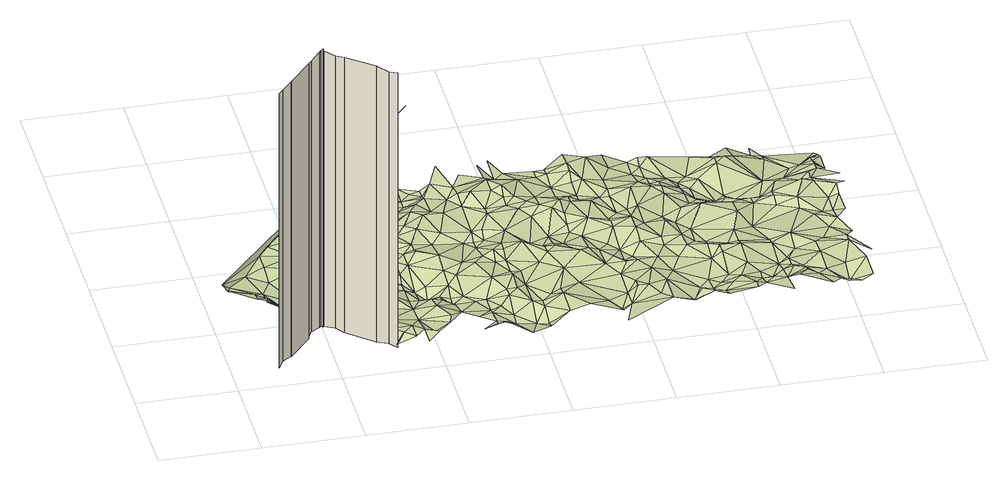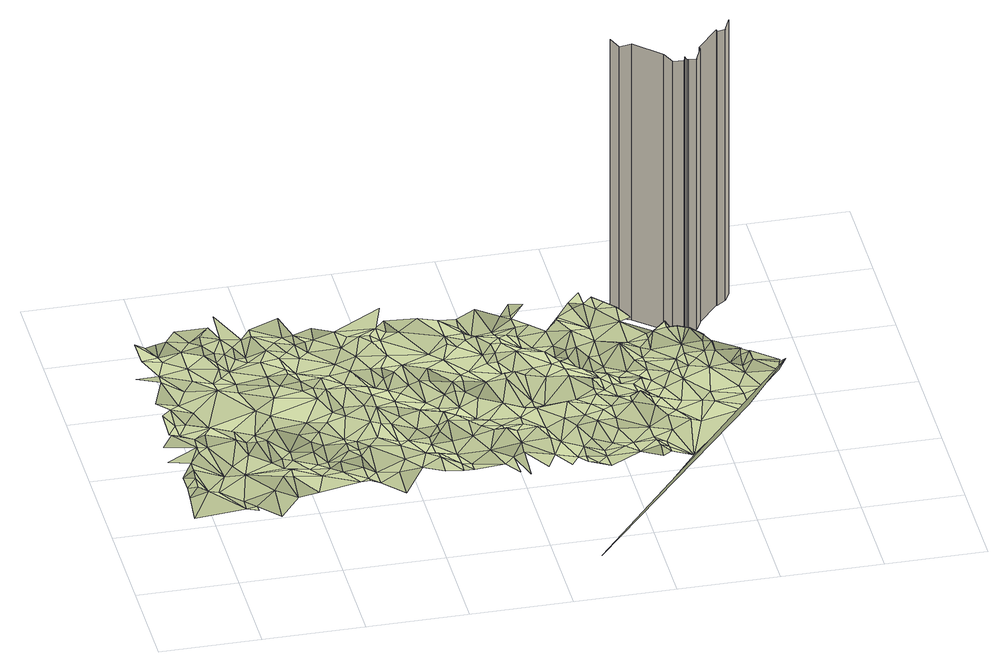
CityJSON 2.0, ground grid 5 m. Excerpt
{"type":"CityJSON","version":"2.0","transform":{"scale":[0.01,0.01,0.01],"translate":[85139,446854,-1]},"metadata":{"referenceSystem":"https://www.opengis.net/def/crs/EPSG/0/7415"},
"CityObjects":{
"building1":{"type":"Building","attributes":{"b3_dak_type":"slanted","b3_h_dak_50p":20.15,"b3_h_dak_70p":21.5,"b3_h_dak_max":52.27,"b3_h_dak_min":1.05,"b3_h_maaiveld":0.002,"b3_kas_warenhuis":false,"b3_mutatie_ahn3_ahn4":false,"b3_reconstructie_onvolledig":false,"b3_rmse_lod12":3.56,"b3_rmse_lod13":2.85,"b3_rmse_lod22":0.467,"b3_val3dity_lod12":"[]","b3_val3dity_lod13":"[]","b3_val3dity_lod22":"[303]","b3_volume_lod12":169744.66,"b3_volume_lod13":169475.98,"b3_volume_lod22":160186.91,"geconstateerd":false,"oorspronkelijkbouwjaar":1945,"status":"Pand in gebruik"},"children":["building1-1"]},
"building1-1":{"type":"BuildingPart","parents":["building1"],"geometry":[{"type":"MultiSurface","lod":"2.2","boundaries":[[[0,1,2,3]],[[4,5,1,0]],[[6,7,5,4]],[[8,9,7,6]],[[10,11,9,8]],[[12,13,11,10]],[[14,15,13,12]],[[16,17,15,14]],[[18,19,20,17,16]],[[21,22,20,19]],[[23,24,22,21]],[[25,26,24,23]],[[27,28,26,25]],[[29,30,28,27]],[[31,32,30,29]]],"semantics":{"surfaces":[{"type":"WallSurface","on_footprint_edge":true}],"values":[0,0,0,0,0,0,0,0,0,0,0,0,0,0,0]}}]},
"landuse1":{"type":"LandUse","attributes":{"3df_class":"Terrain","bgt_fysiekvoorkomen":"open verharding","bgt_status":"bestaand","identificatienamespace":"NL.IMGeo","onbegroeidterreindeeloptalud":"false","relatievehoogteligging":0,"aantal_punten":0},"geometry":[{"type":"MultiSurface","lod":"1.2","boundaries":[[[33,34,35]],[[36,37,35]],[[37,33,35]],[[38,34,33]],[[36,39,37]],[[39,40,37]],[[37,41,33]],[[40,42,37]],[[43,44,40]],[[41,38,33]],[[44,42,40]],[[37,42,41]],[[45,46,43]],[[43,47,44]],[[48,34,38]],[[47,42,44]],[[47,41,42]],[[46,47,43]],[[45,49,46]],[[50,38,41]],[[49,51,46]],[[52,41,47]],[[51,53,46]],[[51,54,55]],[[46,52,47]],[[50,56,38]],[[52,50,41]],[[53,51,55]],[[57,58,54]],[[38,56,48]],[[55,54,58]],[[46,53,52]],[[57,59,58]],[[60,61,62]],[[62,61,59]],[[53,55,63]],[[58,63,55]],[[52,53,64]],[[59,61,65]],[[58,59,63]],[[65,61,66]],[[56,50,67]],[[64,53,68]],[[59,65,63]],[[50,52,67]],[[53,63,68]],[[65,66,69]],[[64,70,52]],[[71,72,66]],[[63,65,69]],[[56,73,48]],[[69,66,72]],[[68,70,64]],[[74,48,73]],[[63,75,68]],[[71,76,72]],[[56,67,73]],[[63,69,76]],[[77,52,70]],[[72,76,69]],[[77,67,52]],[[75,70,68]],[[75,78,70]],[[79,75,63]],[[63,76,79]],[[77,70,78]],[[73,67,80]],[[77,80,67]],[[81,78,75]],[[82,76,83]],[[84,74,73]],[[82,79,76]],[[81,77,78]],[[85,86,87]],[[83,76,88]],[[89,48,74]],[[79,90,75]],[[85,87,88]],[[86,91,87]],[[92,81,75]],[[73,80,84]],[[82,93,79]],[[94,82,83]],[[80,77,95]],[[96,91,97]],[[87,91,96]],[[81,98,77]],[[92,75,90]],[[94,83,88]],[[93,90,79]],[[94,93,82]],[[97,99,96]],[[98,95,77]],[[100,87,96]],[[87,100,88]],[[101,81,92]],[[98,81,102]],[[102,81,101]],[[100,96,99]],[[103,80,95]],[[80,103,84]],[[89,74,84]],[[104,90,93]],[[92,90,105]],[[94,104,93]],[[101,92,105]],[[106,100,99]],[[90,104,105]],[[88,100,107]],[[95,98,108]],[[109,94,88]],[[102,101,110]],[[111,84,103]],[[112,34,48]],[[101,105,113]],[[98,102,114]],[[103,95,115]],[[95,108,115]],[[107,100,106]],[[101,113,110]],[[104,94,109]],[[109,88,107]],[[116,102,110]],[[117,106,118]],[[108,98,114]],[[105,104,113]],[[114,102,116]],[[89,84,111]],[[119,107,106]],[[103,120,111]],[[106,117,119]],[[108,121,115]],[[110,122,116]],[[121,108,114]],[[110,113,122]],[[103,115,123]],[[114,116,124]],[[109,125,104]],[[104,126,113]],[[111,120,127]],[[128,115,121]],[[103,123,120]],[[125,126,104]],[[115,128,123]],[[119,129,107]],[[124,116,130]],[[111,127,89]],[[121,114,131]],[[129,119,117]],[[116,122,130]],[[114,124,131]],[[107,132,109]],[[128,121,131]],[[89,133,48]],[[122,113,134]],[[113,126,134]],[[125,109,135]],[[128,136,123]],[[131,136,128]],[[107,129,137]],[[132,107,137]],[[125,135,126]],[[127,120,138]],[[123,138,120]],[[130,122,139]],[[131,124,140]],[[140,124,130]],[[141,135,109]],[[141,109,132]],[[122,134,139]],[[89,127,142]],[[136,131,143]],[[136,144,123]],[[126,145,134]],[[135,145,126]],[[130,139,140]],[[134,145,139]],[[144,138,123]],[[136,143,144]],[[146,143,131]],[[127,147,142]],[[131,140,146]],[[142,148,89]],[[127,138,147]],[[149,145,135]],[[149,135,141]],[[89,148,150]],[[139,145,151]],[[139,151,140]],[[152,141,132]],[[137,129,153]],[[132,137,153]],[[143,154,144]],[[155,145,149]],[[142,156,148]],[[145,155,151]],[[146,154,143]],[[157,149,141]],[[156,142,147]],[[152,132,158]],[[140,159,146]],[[140,151,159]],[[141,152,157]],[[158,132,153]],[[160,150,148]],[[156,160,148]],[[138,144,161]],[[154,162,144]],[[147,138,163]],[[149,164,155]],[[159,151,165]],[[166,157,152]],[[160,167,150]],[[146,168,154]],[[157,164,149]],[[156,147,163]],[[166,152,158]],[[159,168,146]],[[151,155,169]],[[144,162,161]],[[166,170,157]],[[165,171,159]],[[154,168,162]],[[172,163,138]],[[170,164,157]],[[172,138,161]],[[156,173,160]],[[171,168,159]],[[174,165,151]],[[164,169,155]],[[166,158,175]],[[176,158,153]],[[175,170,166]],[[167,160,173]],[[177,178,179]],[[163,173,156]],[[169,174,151]],[[153,180,181]],[[175,164,170]],[[177,179,182]],[[174,171,165]],[[176,175,158]],[[161,162,183]],[[176,153,181]],[[162,168,184]],[[185,164,175]],[[186,180,182]],[[185,169,164]],[[187,168,171]],[[162,184,183]],[[181,180,186]],[[179,178,188]],[[163,189,173]],[[179,188,182]],[[172,190,163]],[[174,187,171]],[[161,191,172]],[[175,176,192]],[[189,163,190]],[[191,161,183]],[[168,187,184]],[[174,169,193]],[[176,181,192]],[[193,169,185]],[[194,186,182]],[[186,195,181]],[[188,194,182]],[[172,191,190]],[[175,196,185]],[[184,197,183]],[[192,181,195]],[[175,192,196]],[[198,173,189]],[[183,197,191]],[[195,186,199]],[[189,190,200]],[[187,201,184]],[[194,199,186]],[[202,194,188]],[[193,185,203]],[[184,201,197]],[[174,204,187]],[[205,192,195]],[[203,185,196]],[[200,198,189]],[[190,191,206]],[[193,204,174]],[[198,207,173]],[[205,195,199]],[[200,190,206]],[[196,192,208]],[[205,208,192]],[[197,209,191]],[[204,201,187]],[[202,210,194]],[[194,210,199]],[[191,209,206]],[[211,193,203]],[[201,212,197]],[[213,205,199]],[[200,214,198]],[[215,203,196]],[[216,208,205]],[[200,206,214]],[[209,197,212]],[[217,210,202]],[[218,207,198]],[[219,196,208]],[[220,193,211]],[[199,210,213]],[[193,220,204]],[[215,211,203]],[[206,209,214]],[[216,205,213]],[[221,218,198]],[[204,222,201]],[[219,208,216]],[[214,221,198]],[[201,222,212]],[[215,196,223]],[[223,196,219]],[[224,207,218]],[[217,225,210]],[[226,211,215]],[[220,211,226]],[[227,213,210]],[[210,225,227]],[[224,218,221]],[[228,204,220]],[[213,229,216]],[[212,230,209]],[[219,216,229]],[[209,230,214]],[[228,222,204]],[[226,215,231]],[[215,223,231]],[[213,227,232]],[[214,233,221]],[[213,232,229]],[[217,234,225]],[[219,235,223]],[[220,226,236]],[[221,233,224]],[[228,220,237]],[[219,229,235]],[[212,222,238]],[[225,234,227]],[[226,231,239]],[[228,237,222]],[[223,235,231]],[[230,233,214]],[[239,236,226]],[[230,212,238]],[[237,220,236]],[[240,229,232]],[[222,237,241]],[[232,227,242]],[[227,234,242]],[[239,231,243]],[[244,235,229]],[[240,232,242]],[[222,241,245]],[[235,244,231]],[[222,245,238]],[[246,230,238]],[[233,230,247]],[[236,239,243]],[[237,236,248]],[[241,237,248]],[[246,247,230]],[[249,233,247]],[[238,250,246]],[[251,229,240]],[[242,252,240]],[[243,231,244]],[[245,241,248]],[[236,243,248]],[[234,253,242]],[[250,238,254]],[[238,245,254]],[[251,244,229]],[[240,252,251]],[[242,255,252]],[[256,247,246]],[[246,250,256]],[[248,243,257]],[[258,243,244]],[[250,254,259]],[[254,245,260]],[[253,261,242]],[[245,248,262]],[[252,255,251]],[[258,244,251]],[[263,243,258]],[[257,243,264]],[[265,247,266]],[[263,264,243]],[[250,259,256]],[[242,261,255]],[[259,254,267]],[[256,266,247]],[[254,260,267]],[[257,268,248]],[[245,262,260]],[[269,263,258]],[[253,270,261]],[[248,268,262]],[[269,264,263]],[[271,256,259]],[[271,259,267]],[[272,257,264]],[[251,273,258]],[[274,264,269]],[[267,260,275]],[[258,273,269]],[[268,257,272]],[[256,276,266]],[[271,267,275]],[[272,264,274]],[[277,251,255]],[[260,262,278]],[[261,270,279]],[[261,280,255]],[[275,260,278]],[[281,274,269]],[[266,276,282]],[[256,271,283]],[[281,272,274]],[[270,284,279]],[[281,269,285]],[[273,251,277]],[[261,279,280]],[[268,286,262]],[[273,285,269]],[[283,276,256]],[[275,283,271]],[[278,262,286]],[[272,287,268]],[[255,280,288]],[[279,284,280]],[[275,278,289]],[[290,291,276]],[[272,281,292]],[[288,277,255]],[[268,287,286]],[[281,285,293]],[[276,283,290]],[[293,285,273]],[[283,275,289]],[[278,286,289]],[[272,294,287]],[[273,277,293]],[[294,272,292]],[[295,296,284]],[[284,297,280]],[[298,281,293]],[[292,281,298]],[[286,299,289]],[[287,299,286]],[[288,280,300]],[[293,277,301]],[[300,280,297]],[[302,297,284]],[[294,303,287]],[[304,290,283]],[[298,293,301]],[[299,287,303]],[[289,305,283]],[[277,306,301]],[[307,277,288]],[[284,308,302]],[[297,302,300]],[[294,292,309]],[[299,310,289]],[[309,292,298]],[[307,306,277]],[[303,294,309]],[[298,301,311]],[[290,304,312]],[[296,308,284]],[[305,289,310]],[[299,303,313]],[[283,305,304]],[[314,288,300]],[[315,301,306]],[[303,309,313]],[[316,307,288]],[[307,317,306]],[[302,314,300]],[[310,299,318]],[[311,301,315]],[[318,299,313]],[[315,306,317]],[[319,298,311]],[[316,288,314]],[[319,309,298]],[[316,317,307]],[[308,320,302]],[[304,321,312]],[[304,305,321]],[[305,310,322]],[[318,322,310]],[[323,318,313]],[[314,302,320]],[[315,317,324]],[[321,325,312]],[[319,311,315]],[[316,324,317]],[[320,308,296]],[[309,326,313]],[[322,318,323]],[[323,313,326]],[[309,319,327]],[[328,321,305]],[[322,329,305]],[[309,327,330]],[[309,330,326]],[[315,324,331]],[[316,314,332]],[[321,333,325]],[[324,316,332]],[[296,334,320]],[[305,329,328]],[[315,335,319]],[[296,336,334]],[[337,314,320]],[[328,333,321]],[[338,322,323]],[[331,335,315]],[[323,326,338]],[[332,331,324]],[[314,337,332]],[[322,339,329]],[[319,340,327]],[[333,341,325]],[[326,330,342]],[[327,340,330]],[[329,339,328]],[[338,339,322]],[[343,320,334]],[[339,333,328]],[[319,335,340]],[[326,342,338]],[[337,320,343]],[[330,340,342]],[[344,334,336]],[[331,332,345]],[[335,331,346]],[[332,337,347]],[[334,348,343]],[[338,342,349]],[[350,333,339]],[[339,338,351]],[[348,334,344]],[[333,350,341]],[[335,352,340]],[[345,346,331]],[[342,340,353]],[[347,345,332]],[[342,353,349]],[[338,349,351]],[[335,346,352]],[[337,343,354]],[[355,339,351]],[[343,348,356]],[[356,348,344]],[[350,339,355]],[[357,353,340]],[[352,357,340]],[[343,356,354]],[[349,353,358]],[[347,359,345]],[[356,344,360]],[[351,349,358]],[[337,361,347]],[[344,362,360]],[[346,345,363]],[[352,346,364]],[[361,337,354]],[[358,353,357]],[[365,354,356]],[[366,357,352]],[[345,359,363]],[[367,350,355]],[[368,356,360]],[[351,369,355]],[[364,346,363]],[[352,364,366]],[[365,356,368]],[[361,359,347]],[[369,351,358]],[[360,362,370]],[[371,354,365]],[[372,350,367]],[[359,373,363]],[[374,358,357]],[[371,361,354]],[[375,367,355]],[[363,376,364]],[[376,366,364]],[[377,368,360]],[[357,366,378]],[[379,365,368]],[[375,355,369]],[[359,380,373]],[[361,380,359]],[[373,381,363]],[[379,371,365]],[[381,376,363]],[[374,369,358]],[[370,377,360]],[[378,374,357]],[[361,371,382]],[[366,376,383]],[[373,384,381]],[[367,385,372]],[[380,384,373]],[[377,379,368]],[[386,380,361]],[[367,375,385]],[[361,382,386]],[[369,374,387]],[[383,378,366]],[[375,369,388]],[[388,369,387]],[[379,389,371]],[[389,382,371]],[[390,387,374]],[[380,391,384]],[[392,377,370]],[[381,393,376]],[[375,388,394]],[[390,374,378]],[[386,391,380]],[[377,395,379]],[[388,387,396]],[[385,375,397]],[[394,397,375]],[[396,387,390]],[[393,383,376]],[[386,382,398]],[[399,381,384]],[[392,395,377]],[[400,389,379]],[[401,378,383]],[[382,389,398]],[[395,400,379]],[[397,402,385]],[[394,388,403]],[[378,404,390]],[[398,391,386]],[[403,388,396]],[[384,391,399]],[[405,397,394]],[[401,404,378]],[[406,396,390]],[[393,401,383]],[[407,395,392]],[[408,402,397]],[[405,394,403]],[[398,409,391]],[[410,400,395]],[[411,392,412]],[[406,390,404]],[[411,407,392]],[[408,397,405]],[[403,396,406]],[[407,410,395]],[[381,413,393]],[[399,391,409]],[[399,413,381]],[[414,389,400]],[[415,404,401]],[[414,398,389]],[[416,401,393]],[[405,403,417]],[[418,410,407]],[[403,406,417]],[[414,400,410]],[[401,416,415]],[[404,419,406]],[[411,418,407]],[[415,419,404]],[[409,398,420]],[[408,405,421]],[[417,406,422]],[[418,414,410]],[[406,419,422]],[[421,405,417]],[[399,409,423]],[[411,424,418]],[[414,420,398]],[[415,425,419]],[[426,411,427]],[[428,416,393]],[[416,425,415]],[[417,422,429]],[[414,418,430]],[[419,431,422]],[[413,428,393]],[[420,423,409]],[[432,424,411]],[[424,430,418]],[[399,433,413]],[[417,429,421]],[[432,411,426]],[[408,421,434]],[[423,433,399]],[[425,431,419]],[[430,435,414]],[[428,425,416]],[[431,429,422]],[[436,426,427]],[[420,414,437]],[[435,437,414]],[[438,430,424]],[[432,438,424]],[[438,435,430]],[[436,427,439]],[[436,432,426]],[[431,425,440]],[[441,429,431]],[[428,442,425]],[[420,437,443]],[[429,444,421]],[[437,435,443]],[[445,413,433]],[[445,428,413]],[[423,420,446]],[[446,433,423]],[[432,447,438]],[[425,442,440]],[[431,440,441]],[[447,432,436]],[[421,448,434]],[[435,438,449]],[[446,420,443]],[[441,444,429]],[[428,445,442]],[[448,421,444]],[[450,436,439]],[[443,435,449]],[[440,451,441]],[[440,442,451]],[[447,436,450]],[[438,447,449]],[[442,452,451]],[[453,445,433]],[[445,452,442]],[[448,454,434]],[[455,446,443]],[[456,433,446]],[[443,449,455]],[[457,447,450]],[[458,452,445]],[[452,459,451]],[[460,448,444]],[[461,441,451]],[[447,462,449]],[[460,454,448]],[[461,444,441]],[[453,433,456]],[[457,450,463]],[[459,452,458]],[[445,464,458]],[[457,462,447]],[[464,445,453]],[[446,455,465]],[[457,463,466]],[[461,460,444]],[[451,459,461]],[[467,454,460]],[[459,458,468]],[[468,458,464]],[[455,449,469]],[[446,465,470]],[[449,462,469]],[[466,471,457]],[[446,472,456]],[[454,467,473]],[[464,453,474]],[[467,460,461]],[[457,475,462]],[[472,446,470]],[[455,469,465]],[[468,464,474]],[[476,459,468]],[[474,453,456]],[[475,457,471]],[[459,476,461]],[[475,469,462]],[[477,465,469]],[[470,465,477]],[[478,473,467]],[[468,474,479]],[[467,461,480]],[[481,476,468]],[[456,482,474]],[[472,482,456]],[[483,461,476]],[[481,468,479]],[[478,467,480]],[[472,470,484]],[[485,477,469]],[[472,484,482]],[[486,470,477]],[[479,474,487]],[[476,481,483]],[[474,482,488]],[[486,484,470]],[[483,489,461]],[[490,478,491]],[[480,461,489]],[[491,478,480]],[[474,488,487]],[[492,482,484]],[[479,487,481]],[[488,482,492]],[[481,493,483]],[[492,484,494]],[[481,487,495]],[[489,491,480]],[[481,495,493]],[[488,492,496]],[[493,497,483]],[[496,492,494]],[[489,483,498]],[[487,499,495]],[[487,488,499]],[[491,489,498]],[[493,495,497]],[[500,498,483]],[[483,497,500]],[[499,488,496]],[[495,499,501]],[[495,502,497]],[[491,498,503]],[[498,500,504]],[[498,504,505]],[[497,506,500]],[[504,500,506]],[[498,505,507]],[[505,504,508]],[[508,504,506]],[[503,498,507]],[[507,505,508]]]}]}
},
"vertices":[
[247,161,1622],[247,161,100],[220,110,100],[220,110,1639],[293,195,1639],[293,195,100],[297,192,1646],[297,192,100],[408,323,1646],[408,323,100],[404,326,1639],[404,326,100],[432,378,1621],[432,378,100],[481,409,1646],[481,409,100],[488,418,1646],[488,418,100],[497,410,1661],[497,410,1653],[497,410,100],[500,414,1646],[500,414,100],[551,387,1628],[551,387,100],[585,342,1645],[585,342,100],[713,228,1650],[713,228,100],[767,205,1625],[767,205,100],[801,159,1642],[801,159,100],
[135,816,110],[95,787,152],[121,765,122],[117,761,132],[235,716,123],[235,916,95],[239,657,134],[243,661,134],[285,766,86],[285,716,94],[278,632,134],[285,666,123],[274,627,134],[385,566,100],[335,666,85],[335,1066,102],[391,528,129],[335,866,80],[395,532,129],[435,666,74],[435,566,103],[428,504,149],[435,516,129],[335,966,103],[424,500,149],[485,466,175],[501,434,160],[496,412,119],[499,416,119],[488,419,119],[535,516,123],[485,616,100],[535,416,161],[551,388,119],[485,916,104],[535,566,102],[585,416,161],[535,666,96],[582,347,119],[585,366,162],[485,1016,112],[385,1116,116],[585,616,109],[655,432,160],[585,766,93],[585,666,91],[685,516,112],[535,966,94],[635,716,108],[685,466,139],[685,416,140],[585,1166,111],[719,231,119],[766,206,119],[784,216,174],[791,316,158],[685,1466,123],[735,566,106],[801,160,119],[735,616,115],[735,516,130],[784,466,133],[635,966,104],[834,166,178],[797,157,119],[685,816,91],[884,116,181],[884,216,176],[735,666,103],[735,766,104],[685,1066,121],[834,516,169],[784,616,130],[934,166,181],[934,316,138],[735,916,106],[934,416,131],[784,716,104],[635,1166,127],[1289,2183,101],[834,666,105],[784,866,117],[735,966,136],[784,766,124],[1000,140,179],[934,66,179],[984,166,162],[735,1116,133],[784,916,140],[884,716,109],[784,1066,164],[834,816,130],[934,516,115],[934,616,113],[735,1216,114],[784,966,150],[1073,228,163],[884,766,109],[834,916,151],[1034,366,173],[934,1762,100],[934,666,111],[984,516,111],[834,966,190],[1084,266,175],[834,1166,112],[934,716,136],[934,816,144],[1034,466,145],[784,1316,119],[884,966,166],[884,1016,166],[984,616,91],[934,916,141],[834,1266,119],[784,1366,123],[1034,566,70],[784,1416,130],[984,766,150],[1084,466,133],[1146,317,152],[934,966,168],[1034,616,116],[834,1316,138],[1084,516,117],[1134,416,132],[984,866,149],[834,1416,172],[984,1116,150],[984,1016,155],[934,1266,101],[1134,566,143],[1034,816,189],[1134,466,98],[834,1466,143],[1034,916,165],[1134,666,163],[1134,516,102],[1034,866,165],[984,1166,123],[934,1416,147],[1134,766,188],[1184,466,138],[1234,416,135],[1211,107,180],[1284,116,195],[1284,166,162],[1215,254,157],[1284,316,141],[1285,191,161],[1034,1066,174],[1084,1016,181],[1184,616,164],[1284,266,162],[1134,916,148],[1334,166,168],[984,1316,122],[1034,1266,114],[1084,1166,182],[1284,416,138],[1234,716,163],[1384,216,116],[1334,316,158],[1334,516,195],[1134,1116,190],[1084,1366,110],[1384,266,132],[1084,1316,110],[1184,966,177],[1434,66,156],[1284,666,189],[1284,916,137],[1384,366,181],[1134,1266,152],[1084,1466,121],[1384,416,185],[1184,1166,169],[1484,216,104],[1334,716,187],[1234,1116,188],[1484,316,170],[1184,1316,147],[1384,666,177],[1434,416,185],[1534,116,147],[1134,1416,113],[1434,516,197],[1334,866,136],[1184,1366,125],[1334,966,162],[1434,566,179],[1184,1416,125],[1534,166,127],[1384,716,215],[1534,266,162],[1334,916,134],[1484,466,162],[1284,1266,158],[1434,666,177],[1534,316,159],[1234,1416,159],[1634,166,187],[1484,566,177],[1434,766,214],[1384,916,139],[1334,1166,177],[1434,716,212],[1584,366,159],[1384,966,168],[1634,316,193],[1534,766,209],[1584,616,180],[1434,1066,187],[1334,1266,188],[1334,1366,156],[1484,916,180],[1284,1516,186],[1384,1216,223],[1684,516,195],[1634,366,182],[1734,166,213],[1434,1116,182],[1734,416,170],[1484,1316,212],[1584,816,158],[1634,666,199],[1484,1216,214],[1534,1116,187],[1834,216,182],[1584,1066,194],[1634,716,197],[1634,766,167],[1384,1466,157],[1484,1366,189],[1534,1166,202],[1634,1016,174],[1684,716,197],[1884,116,186],[1534,1216,238],[1684,866,150],[1784,616,223],[1684,766,178],[1584,1166,202],[1534,1366,170],[1884,516,194],[1634,1116,198],[1884,166,157],[1934,266,180],[1734,766,167],[1484,1516,163],[1634,1316,191],[1934,166,183],[1784,666,186],[1684,1066,203],[1734,1016,211],[1934,416,192],[1684,1166,181],[1584,1416,168],[1534,1516,181],[1784,866,159],[1834,666,195],[1784,916,172],[1884,16,194],[2134,166,193],[1984,266,216],[1834,816,165],[1784,1066,220],[1984,316,211],[1884,666,175],[2034,266,216],[1784,966,205],[1734,1366,157],[1784,1266,155],[1934,566,195],[1984,516,193],[2084,216,190],[1884,916,196],[1784,1166,168],[1934,716,169],[1734,1416,159],[1834,1066,198],[2084,416,207],[1984,666,160],[2034,516,194],[1984,566,164],[1834,1116,195],[1984,816,195],[2134,316,198],[1784,1366,169],[1884,1166,162],[1884,1116,169],[2034,616,147],[1784,1416,160],[1934,1066,191],[1984,866,195],[1884,1316,208],[1884,1266,172],[1984,916,174],[2084,666,196],[2134,516,196],[1884,1366,217],[2234,166,161],[2084,766,213],[2234,116,195],[2184,416,176],[1984,1116,167],[1934,1266,185],[2084,866,210],[1884,1466,202],[2034,966,170],[2284,266,162],[2334,166,201],[2184,616,190],[2184,666,206],[2234,516,183],[2284,216,190],[2034,1116,167],[1984,1416,204],[2034,1166,178],[2134,816,194],[2084,966,181],[2334,316,168],[2034,1266,165],[2334,216,180],[2134,966,198],[2134,1116,205],[2284,566,211],[2384,166,193],[2384,466,182],[2384,66,241],[2284,666,208],[2234,816,196],[2384,266,176],[2234,866,181],[2084,1366,161],[2433,216,204],[2184,1166,196],[2533,116,227],[2433,316,181],[2084,1516,139],[2334,616,191],[2234,1116,197],[2184,1316,142],[2284,816,176],[2533,166,223],[2284,1066,182],[2483,266,202],[2384,566,204],[2334,716,197],[2433,466,215],[2334,916,189],[2384,616,183],[2184,1416,145],[2433,516,221],[2234,1166,180],[2234,1216,179],[2533,366,205],[2284,1116,192],[2483,566,193],[2583,166,211],[2433,916,200],[2234,1266,144],[2583,266,173],[2284,1166,185],[2234,1366,146],[2533,516,218],[2533,666,196],[2583,316,177],[2384,966,174],[2234,1416,168],[2334,1216,160],[2384,1066,162],[2334,1266,134],[2384,1166,132],[2633,216,208],[2284,1416,165],[2533,566,199],[2633,266,172],[2683,166,228],[2683,16,259],[2583,816,198],[2683,366,173],[2433,1016,158],[2483,966,171],[2384,1216,130],[2683,266,206],[2433,1066,134],[2683,516,199],[2433,1266,125],[2433,1166,123],[2683,566,183],[2733,266,221],[2533,1016,113],[2783,166,257],[2733,116,269],[2583,916,186],[2483,1216,138],[2733,316,198],[2533,1066,99],[2783,216,238],[2633,716,169],[2483,1416,134],[2733,366,196],[2833,166,228],[2733,416,174],[2783,266,213],[2883,66,234],[2583,1066,114],[2583,1116,94],[2633,966,161],[2783,466,183],[2583,1266,182],[2683,916,166],[2783,566,209],[2883,216,214],[2583,1316,177],[2883,366,217],[2933,116,218],[2633,1066,100],[2683,966,161],[2783,866,171],[2583,1416,121],[2883,466,211],[2883,816,173],[2983,166,166],[2733,966,163],[2733,1016,126],[2633,1316,182],[2783,1166,116],[2983,266,204],[2983,116,207],[2783,916,198],[2933,516,192],[3033,116,194],[2683,1366,143],[2783,966,185],[3033,416,229],[2983,616,183],[3083,116,221],[2933,716,196],[2683,1516,92],[2883,866,205],[3083,266,225],[2833,1116,140],[3033,466,227],[2783,1416,100],[2933,966,236],[2833,1366,102],[2933,1016,197],[2983,766,171],[2883,1166,119],[3033,666,198],[3133,366,193],[3083,566,176],[2983,966,217],[3033,866,180],[2933,1266,102],[2783,1466,107],[2833,1416,91],[3033,766,173],[2983,1066,206],[3083,716,205],[2983,1016,204],[3083,866,194],[3033,1116,186],[2983,1266,115],[3083,916,221],[3033,1166,180],[3133,966,194],[3133,1066,174],[3083,1416,73],[3033,1216,163],[3033,1266,148],[3083,1166,143],[3083,1316,126],[3083,1266,148]
]}
